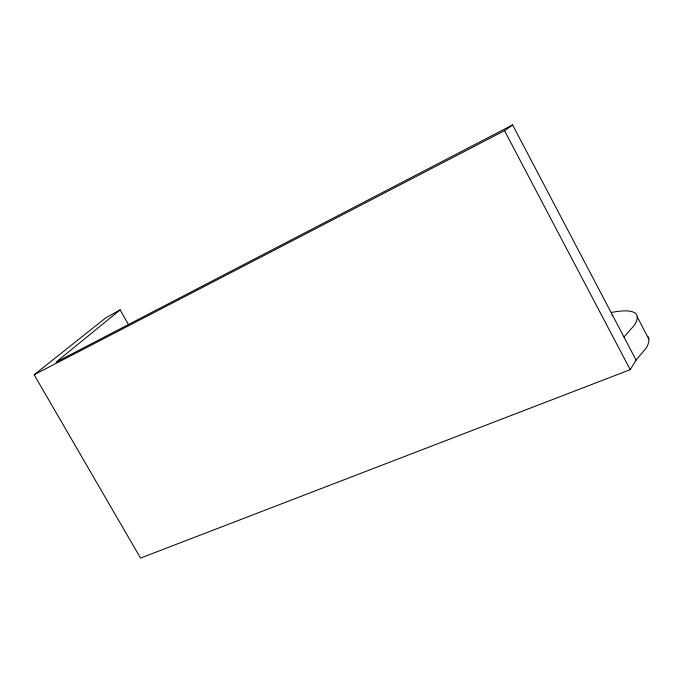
<?xml version="1.0" encoding="UTF-8"?>
<svg xmlns="http://www.w3.org/2000/svg" width="683" height="683" viewBox="0 0 683 683"><rect width="100%" height="100%" fill="white"/><g stroke="black" fill="none" stroke-linecap="round" stroke-linejoin="round"><path stroke-width="1.02" d="M128.481 324.579L120.123 309.894L105.908 317.749L34.15 374.762L140.544 558.088L630.23 369.665L636.086 360.095L646.084 348.142A114.701 25.775 -27.1 0 0 647.774 336.352M623.972 337.018L634.2 325.432A114.923 23.785 -27.3 0 0 611.396 312.473M120.123 309.894L56.066 362.152L512.609 124.912L636.086 360.095M34.15 374.762L504.515 130.675L512.609 124.912M611.908 315.29L612.771 315.836M504.515 130.675L630.23 369.665M637.205 316.827L648.85 339.101"/></g></svg>
